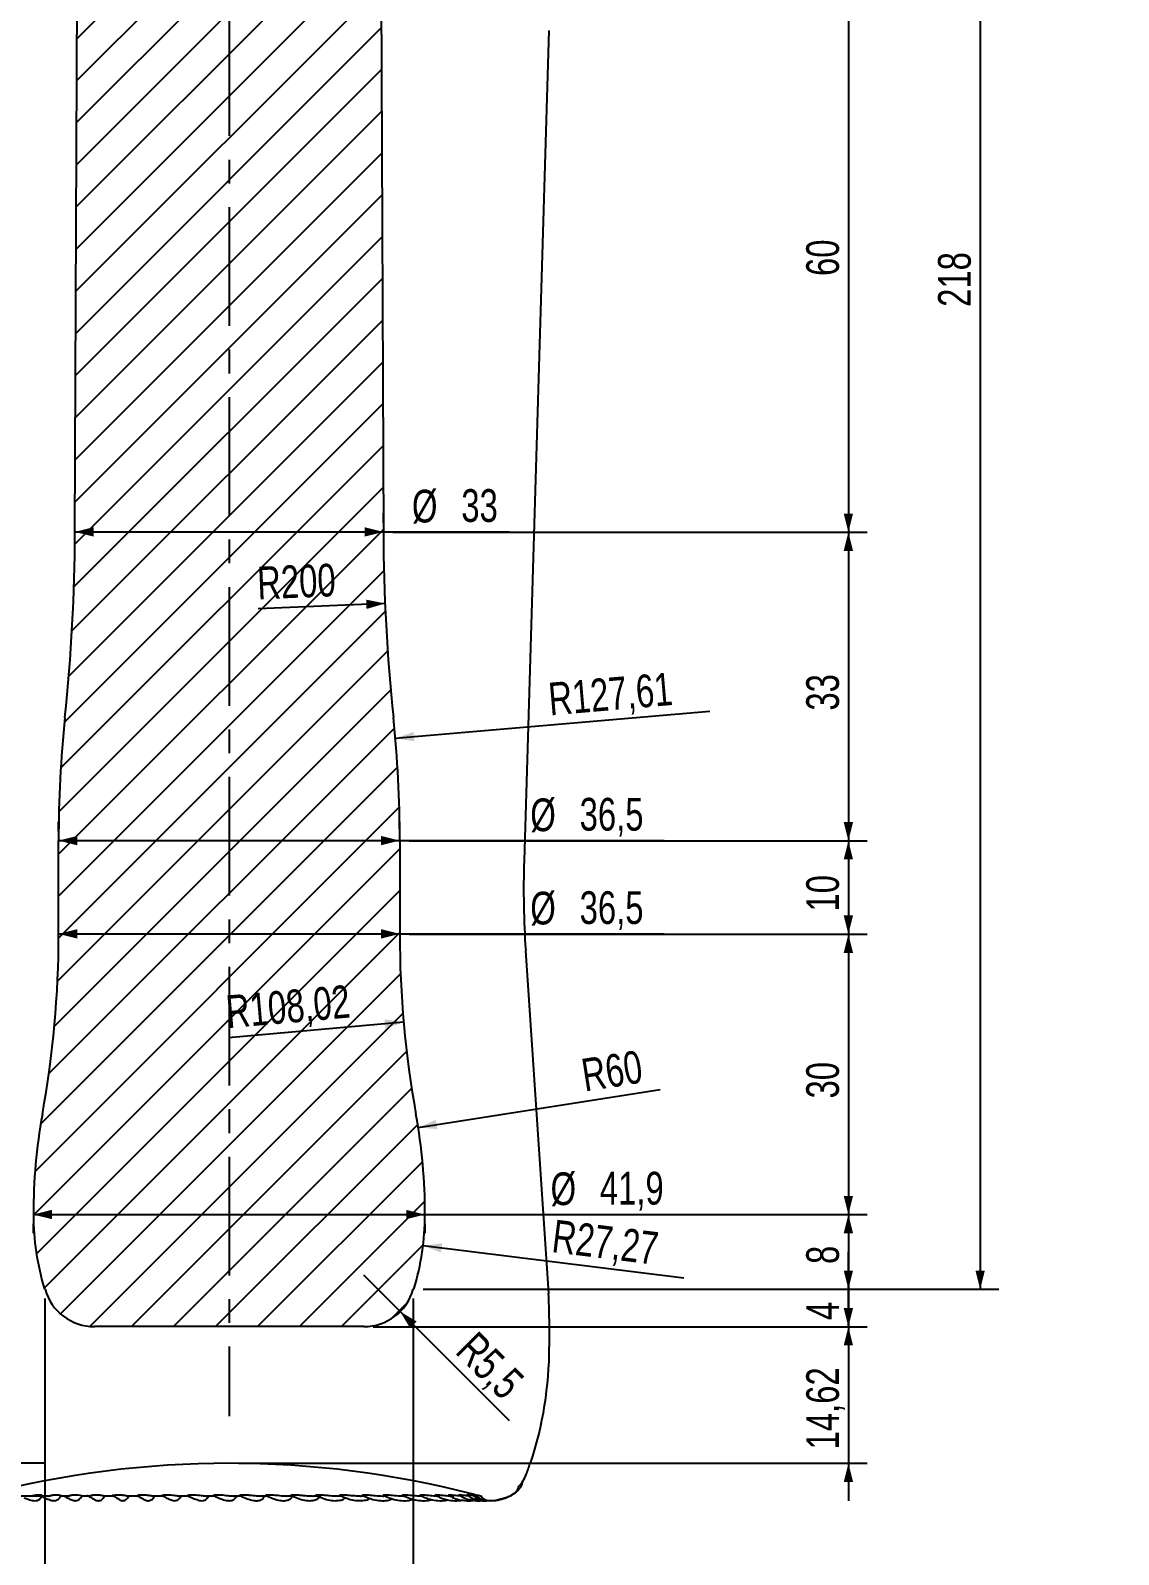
# Model space of a CAD drawing. Header units: millimetres. Extents: x 8 to 586, y 8 to 412.
# Drawn here: x 155.9 to 272.3, y 92.9 to 256 of the extents above; entities that cross this region are included whole.
import ezdxf

# ---------------------------------------------------------------- set-up
doc = ezdxf.new("R2010")
doc.units = ezdxf.units.MM
doc.linetypes.add('CENTERX2', pattern=[20.32, 12.7, -2.54, 2.54, -2.54])
for name, color, linetype in [('CENTERLINE', 4, 'CENTERX2'), ('DIMENSIONS', 2, 'Continuous'), ('HATCH', 3, 'Continuous')]:
    doc.layers.add(name, color=color, linetype=linetype)
doc.layers.add('OUTLINE', color=7, linetype='Continuous', lineweight=25)
doc.styles.add('SLDTEXTSTYLE0', font='TXT', dxfattribs={"width": 0.75})
doc.dimstyles.new('SLDDIMSTYLE0', dxfattribs={"dimtxt": 3.5, "dimasz": 2, "dimexe": 0, "dimexo": 0.0625, "dimgap": 0.875, "dimtad": 1, "dimrnd": 1e-09, "dimzin": 12, "dimdsep": 46, "dimtxsty": 'SLDTEXTSTYLE0', "dimsah": 1, "dimcen": 0.09, "dimadec": 0, "dimazin": 3, "dimtfac": 1, "dimtofl": 0, "dimtmove": 0, "dimatfit": 3, "dimfxl": 0, "dimfrac": 2, "dimtolj": 1, "dimtzin": 12, "dimarcsym": 0})
doc.dimstyles.new('SLDDIMSTYLE1', dxfattribs={"dimtxt": 3.5, "dimasz": 1, "dimexe": 0, "dimexo": 0.0625, "dimgap": 0.875, "dimtad": 1, "dimrnd": 1e-09, "dimzin": 12, "dimdsep": 46, "dimtxsty": 'SLDTEXTSTYLE0', "dimblk1": 'DOT', "dimsah": 1, "dimcen": 0.09, "dimadec": 0, "dimazin": 3, "dimtfac": 1, "dimtmove": 0, "dimatfit": 0, "dimldrblk": 'DOT', "dimfxl": 0, "dimfrac": 2, "dimtolj": 1, "dimtzin": 12, "dimarcsym": 0})
doc.dimstyles.new('SLDDIMSTYLE2', dxfattribs={"dimtxt": 3.5, "dimasz": 2, "dimexe": 0, "dimexo": 0.0625, "dimgap": 0.875, "dimtad": 1, "dimrnd": 1e-09, "dimdsep": 46, "dimtxsty": 'SLDTEXTSTYLE0', "dimblk2": 'DOT', "dimsah": 1, "dimcen": 0.09, "dimadec": 0, "dimazin": 2, "dimtfac": 1, "dimtmove": 0, "dimatfit": 0, "dimfxl": 0, "dimfrac": 2, "dimtolj": 1, "dimtzin": 12, "dimarcsym": 0})
doc.dimstyles.new('SLDDIMSTYLE3', dxfattribs={"dimtxt": 3.5, "dimasz": 2, "dimexe": 0, "dimexo": 0.0625, "dimgap": 0.875, "dimtad": 1, "dimrnd": 1e-09, "dimzin": 12, "dimdsep": 46, "dimtxsty": 'SLDTEXTSTYLE0', "dimsah": 1, "dimcen": 0.09, "dimadec": 0, "dimazin": 3, "dimtfac": 1, "dimtmove": 0, "dimatfit": 0, "dimfxl": 0, "dimfrac": 2, "dimtolj": 1, "dimtzin": 12, "dimarcsym": 0})
doc.dimstyles.new('SLDDIMSTYLE4', dxfattribs={"dimtxt": 3.5, "dimasz": 2, "dimexe": 0, "dimexo": 0.0625, "dimgap": 0.875, "dimtad": 1, "dimrnd": 1e-09, "dimzin": 12, "dimdsep": 46, "dimtxsty": 'SLDTEXTSTYLE0', "dimsah": 1, "dimcen": 0, "dimadec": 0, "dimazin": 3, "dimtfac": 1, "dimtofl": 0, "dimtmove": 0, "dimatfit": 3, "dimfxl": 0, "dimfrac": 2, "dimtolj": 1, "dimtzin": 12, "dimarcsym": 0})
doc.dimstyles.new('SLDDIMSTYLE5', dxfattribs={"dimtxt": 3.5, "dimasz": 2, "dimexe": 0, "dimexo": 0.0625, "dimgap": 0.875, "dimtad": 1, "dimrnd": 1e-09, "dimzin": 12, "dimdsep": 46, "dimtxsty": 'SLDTEXTSTYLE0', "dimsah": 1, "dimcen": 0, "dimadec": 0, "dimazin": 3, "dimtfac": 1, "dimtofl": 0, "dimtmove": 0, "dimatfit": 3, "dimfxl": 0, "dimfrac": 2, "dimtolj": 1, "dimtzin": 12, "dimarcsym": 0})
doc.dimstyles.new('SLDDIMSTYLE6', dxfattribs={"dimtxt": 3.5, "dimasz": 2, "dimexe": 0, "dimexo": 0.0625, "dimgap": 0.875, "dimtad": 1, "dimrnd": 1e-09, "dimzin": 12, "dimdsep": 46, "dimtxsty": 'SLDTEXTSTYLE0', "dimsah": 1, "dimcen": 0, "dimadec": 0, "dimazin": 3, "dimtfac": 1, "dimtofl": 0, "dimtmove": 0, "dimatfit": 3, "dimfxl": 0, "dimfrac": 2, "dimtolj": 1, "dimtzin": 12, "dimarcsym": 0})

# ---------------------------------------------------------------- blocks, each defined once
blk = doc.blocks.new('_D')
at = {"layer": 'DIMENSIONS'}
for p, q in [((171.82, 359.3), (104.81, 359.3)), ((106.81, 359.3), (106.81, 98.68)), ((138.46, 98.68), (104.81, 98.68))]:
    blk.add_line(p, q, dxfattribs=at)
for points in [[(106.81, 359.3), (106.31, 357.3), (107.31, 357.3)], [(106.81, 98.68), (107.31, 100.68), (106.31, 100.68)]]:
    blk.add_solid(points, dxfattribs=at)
at = {"layer": 'DIMENSIONS', "char_height": 3.5, "attachment_point": 1, "rotation": 90, "style": 'SLDTEXTSTYLE0'}
for s, insert in [('inclusief 0,50 stipple', (102.3, 207.34)), ('260,62', (96.74, 221.88))]:
    blk.add_mtext(s, dxfattribs=dict(at, insert=insert))
blk = doc.blocks.new('_Dot')
at = {"color": 0, "linetype": 'ByBlock', "lineweight": -2}
blk.add_line((-0.5, 0), (-1, 0), dxfattribs=at)
at = {"color": 0, "linetype": 'ByBlock', "const_width": 0.5}
blk.add_lwpolyline([(-0.25, 0, 1), (0.25, 0, 1)], format="xyb", close=True, dxfattribs=at)
blk = doc.blocks.new('_D_1')
at = {"layer": 'DIMENSIONS'}
for p, q in [((118.88, 102.68), (118.88, 106.68)), ((157.38, 102.68), (116.88, 102.68)), ((118.88, 99.18), (118.88, 102.68)), ((157.38, 99.18), (116.88, 99.18)), ((118.88, 99.18), (118.88, 95.18))]:
    blk.add_line(p, q, dxfattribs=at)
blk.add_solid([(118.88, 102.68), (119.38, 104.68), (118.38, 104.68)], dxfattribs=at)
at = {"layer": 'DIMENSIONS', "rotation": 90.0000000000004}
blk.add_blockref('_Dot', (118.88, 99.18), dxfattribs=at)
at = {"layer": 'DIMENSIONS', "insert": (114.37, 97.7), "char_height": 3.5, "attachment_point": 1, "rotation": 90, "style": 'SLDTEXTSTYLE0'}
blk.add_mtext('3,5', dxfattribs=at)
blk = doc.blocks.new('_D_2')
at = {"layer": 'DIMENSIONS'}
for p, q in [((118.88, 99.18), (118.88, 103.18)), ((157.38, 99.18), (116.88, 99.18)), ((138.46, 98.68), (116.88, 98.68)), ((118.88, 98.68), (118.88, 99.18)), ((118.88, 98.68), (118.88, 87.23))]:
    blk.add_line(p, q, dxfattribs=at)
blk.add_solid([(118.88, 98.68), (118.38, 96.68), (119.38, 96.68)], dxfattribs=at)
at = {"layer": 'DIMENSIONS', "rotation": 270.0000000000004}
blk.add_blockref('_Dot', (118.88, 99.18), dxfattribs=at)
at = {"layer": 'DIMENSIONS', "insert": (114.37, 88.82), "char_height": 3.5, "attachment_point": 1, "rotation": 90, "style": 'SLDTEXTSTYLE0'}
blk.add_mtext('0,5', dxfattribs=at)
blk = doc.blocks.new('_D_3')
at = {"layer": 'DIMENSIONS'}
for p, q in [((243.38, 121.3), (243.38, 125.3)), ((197.88, 121.3), (245.38, 121.3)), ((243.38, 121.3), (243.38, 117.3)), ((192.54, 117.3), (245.38, 117.3)), ((243.38, 117.3), (243.38, 113.3))]:
    blk.add_line(p, q, dxfattribs=at)
for points in [[(243.38, 121.3), (243.88, 123.3), (242.88, 123.3)], [(243.38, 117.3), (242.88, 115.3), (243.88, 115.3)]]:
    blk.add_solid(points, dxfattribs=at)
at = {"layer": 'DIMENSIONS', "insert": (238.87, 118.01), "char_height": 3.5, "attachment_point": 1, "rotation": 90, "style": 'SLDTEXTSTYLE0'}
blk.add_mtext('4', dxfattribs=at)
blk = doc.blocks.new('_D_5')
at = {"layer": 'DIMENSIONS'}
for p, q in [((157.43, 120.3), (157.43, 80.13)), ((196.83, 120.3), (196.83, 80.13)), ((157.43, 82.13), (196.83, 82.13))]:
    blk.add_line(p, q, dxfattribs=at)
for points in [[(157.43, 82.13), (159.43, 81.63), (159.43, 82.63)], [(196.83, 82.13), (194.83, 82.63), (194.83, 81.63)]]:
    blk.add_solid(points, dxfattribs=at)
at = {"layer": 'DIMENSIONS', "char_height": 3.5, "attachment_point": 1, "style": 'SLDTEXTSTYLE0'}
for s, insert in [('%%c', (169.97, 86.65)), ('39,4', (175.25, 86.65))]:
    blk.add_mtext(s, dxfattribs=dict(at, insert=insert))
blk = doc.blocks.new('_D_6')
at = {"layer": 'DIMENSIONS'}
for p, q in [((162.73, 341.49), (116.88, 341.49)), ((118.88, 341.49), (118.88, 102.68)), ((143.89, 102.68), (116.88, 102.68))]:
    blk.add_line(p, q, dxfattribs=at)
for points in [[(118.88, 341.49), (118.38, 339.49), (119.38, 339.49)], [(118.88, 102.68), (119.38, 104.68), (118.38, 104.68)]]:
    blk.add_solid(points, dxfattribs=at)
at = {"layer": 'DIMENSIONS', "insert": (114.37, 216.27), "char_height": 3.5, "attachment_point": 1, "rotation": 90, "style": 'SLDTEXTSTYLE0'}
blk.add_mtext('238,8', dxfattribs=at)
blk = doc.blocks.new('_D_7')
at = {"layer": 'DIMENSIONS'}
for p, q in [((199.08, 129.3), (245.38, 129.3)), ((243.38, 129.3), (243.38, 121.3)), ((197.88, 121.3), (245.38, 121.3))]:
    blk.add_line(p, q, dxfattribs=at)
for points in [[(243.38, 129.3), (242.88, 127.3), (243.88, 127.3)], [(243.38, 121.3), (243.88, 123.3), (242.88, 123.3)]]:
    blk.add_solid(points, dxfattribs=at)
at = {"layer": 'DIMENSIONS', "insert": (238.87, 124.01), "char_height": 3.5, "attachment_point": 1, "rotation": 90, "style": 'SLDTEXTSTYLE0'}
blk.add_mtext('8', dxfattribs=at)
blk = doc.blocks.new('_D_8')
at = {"layer": 'DIMENSIONS'}
for p, q in [((156.18, 129.3), (198.08, 129.3)), ((198.08, 129.3), (225.85, 129.3)), ((156.18, 128.3), (156.18, 127.3)), ((198.08, 128.3), (198.08, 127.3))]:
    blk.add_line(p, q, dxfattribs=at)
for points in [[(156.18, 129.3), (158.18, 128.8), (158.18, 129.8)], [(198.08, 129.3), (196.08, 129.8), (196.08, 128.8)]]:
    blk.add_solid(points, dxfattribs=at)
at = {"layer": 'DIMENSIONS', "char_height": 3.5, "attachment_point": 1, "style": 'SLDTEXTSTYLE0'}
for s, insert in [('%%c', (211.52, 133.81)), ('41,9', (216.79, 133.87))]:
    blk.add_mtext(s, dxfattribs=dict(at, insert=insert))
blk = doc.blocks.new('_D_9')
at = {"layer": 'DIMENSIONS'}
blk.add_line((195.8, 149.87), (177.06, 148.22), dxfattribs=at)
blk.add_solid([(195.8, 149.87), (193.76, 150.19), (193.85, 149.19)], dxfattribs=at)
at = {"layer": 'DIMENSIONS', "insert": (176.66, 152.72), "char_height": 3.5, "attachment_point": 1, "rotation": 5.0119, "style": 'SLDTEXTSTYLE0'}
blk.add_mtext('R108,02', dxfattribs=at)
blk = doc.blocks.new('_D_10')
at = {"layer": 'DIMENSIONS'}
blk.add_line((197.36, 138.62), (223.24, 142.69), dxfattribs=at)
blk.add_solid([(197.36, 138.62), (199.41, 138.44), (199.25, 139.43)], dxfattribs=at)
at = {"layer": 'DIMENSIONS', "insert": (214.63, 145.91), "char_height": 3.5, "attachment_point": 1, "rotation": 8.9366, "style": 'SLDTEXTSTYLE0'}
blk.add_mtext('R60', dxfattribs=at)
blk = doc.blocks.new('_D_11')
at = {"layer": 'DIMENSIONS'}
blk.add_line((197.88, 125.97), (225.78, 122.53), dxfattribs=at)
blk.add_solid([(197.88, 125.97), (199.8, 125.23), (199.93, 126.22)], dxfattribs=at)
at = {"layer": 'DIMENSIONS', "insert": (211.97, 128.77), "char_height": 3.5, "attachment_point": 1, "rotation": 352.9728, "style": 'SLDTEXTSTYLE0'}
blk.add_mtext('R27,27', dxfattribs=at)
blk = doc.blocks.new('_D_13')
at = {"layer": 'DIMENSIONS'}
for p, q in [((190.58, 339.3), (259.48, 339.3)), ((257.48, 339.3), (257.48, 121.3)), ((197.88, 121.3), (259.48, 121.3))]:
    blk.add_line(p, q, dxfattribs=at)
for points in [[(257.48, 339.3), (256.98, 337.3), (257.98, 337.3)], [(257.48, 121.3), (257.98, 123.3), (256.98, 123.3)]]:
    blk.add_solid(points, dxfattribs=at)
at = {"layer": 'DIMENSIONS', "insert": (252.97, 226.42), "char_height": 3.5, "attachment_point": 1, "rotation": 90, "style": 'SLDTEXTSTYLE0'}
blk.add_mtext('218', dxfattribs=at)
blk = doc.blocks.new('_D_15')
at = {"layer": 'DIMENSIONS'}
for p, q in [((194.38, 262.3), (245.38, 262.3)), ((243.38, 262.3), (243.38, 202.3)), ((194.63, 202.3), (245.38, 202.3))]:
    blk.add_line(p, q, dxfattribs=at)
for points in [[(243.38, 262.3), (242.88, 260.3), (243.88, 260.3)], [(243.38, 202.3), (243.88, 204.3), (242.88, 204.3)]]:
    blk.add_solid(points, dxfattribs=at)
at = {"layer": 'DIMENSIONS', "insert": (238.87, 229.72), "char_height": 3.5, "attachment_point": 1, "rotation": 90, "style": 'SLDTEXTSTYLE0'}
blk.add_mtext('60', dxfattribs=at)
blk = doc.blocks.new('_D_22')
at = {"layer": 'DIMENSIONS'}
for q in [(191.54, 122.8), (207.08, 107.27)]:
    blk.add_line((195.43, 118.91), q, dxfattribs=at)
blk.add_solid([(195.43, 118.91), (196.49, 117.15), (197.2, 117.85)], dxfattribs=at)
at = {"layer": 'DIMENSIONS', "insert": (203.67, 117.01), "char_height": 3.5, "attachment_point": 1, "rotation": 315, "style": 'SLDTEXTSTYLE0'}
blk.add_mtext('R5,5', dxfattribs=at)
blk = doc.blocks.new('_D_23')
at = {"layer": 'DIMENSIONS'}
for p, q in [((194.63, 202.3), (245.38, 202.3)), ((243.38, 202.3), (243.38, 169.3)), ((196.38, 169.3), (245.38, 169.3))]:
    blk.add_line(p, q, dxfattribs=at)
for points in [[(243.38, 202.3), (242.88, 200.3), (243.88, 200.3)], [(243.38, 169.3), (243.88, 171.3), (242.88, 171.3)]]:
    blk.add_solid(points, dxfattribs=at)
at = {"layer": 'DIMENSIONS', "insert": (238.87, 183.22), "char_height": 3.5, "attachment_point": 1, "rotation": 90, "style": 'SLDTEXTSTYLE0'}
blk.add_mtext('33', dxfattribs=at)
blk = doc.blocks.new('_D_24')
at = {"layer": 'DIMENSIONS'}
for p, q in [((196.38, 169.3), (245.38, 169.3)), ((243.38, 169.3), (243.38, 159.3)), ((196.38, 159.3), (245.38, 159.3))]:
    blk.add_line(p, q, dxfattribs=at)
for points in [[(243.38, 169.3), (242.88, 167.3), (243.88, 167.3)], [(243.38, 159.3), (243.88, 161.3), (242.88, 161.3)]]:
    blk.add_solid(points, dxfattribs=at)
at = {"layer": 'DIMENSIONS', "insert": (238.87, 161.72), "char_height": 3.5, "attachment_point": 1, "rotation": 90, "style": 'SLDTEXTSTYLE0'}
blk.add_mtext('10', dxfattribs=at)
blk = doc.blocks.new('_D_25')
at = {"layer": 'DIMENSIONS'}
for p, q in [((196.38, 159.3), (245.38, 159.3)), ((243.38, 159.3), (243.38, 129.3)), ((199.08, 129.3), (245.38, 129.3))]:
    blk.add_line(p, q, dxfattribs=at)
for points in [[(243.38, 159.3), (242.88, 157.3), (243.88, 157.3)], [(243.38, 129.3), (243.88, 131.3), (242.88, 131.3)]]:
    blk.add_solid(points, dxfattribs=at)
at = {"layer": 'DIMENSIONS', "insert": (238.87, 141.72), "char_height": 3.5, "attachment_point": 1, "rotation": 90, "style": 'SLDTEXTSTYLE0'}
blk.add_mtext('30', dxfattribs=at)
blk = doc.blocks.new('_D_27')
at = {"layer": 'DIMENSIONS'}
for p, q in [((160.63, 203.3), (160.63, 204.34)), ((193.63, 203.3), (193.63, 204.34)), ((160.63, 202.34), (193.63, 202.34)), ((193.63, 202.34), (207.14, 202.34))]:
    blk.add_line(p, q, dxfattribs=at)
for points in [[(160.63, 202.34), (162.63, 201.84), (162.63, 202.84)], [(193.63, 202.34), (191.63, 202.84), (191.63, 201.84)]]:
    blk.add_solid(points, dxfattribs=at)
at = {"layer": 'DIMENSIONS', "char_height": 3.5, "attachment_point": 1, "style": 'SLDTEXTSTYLE0'}
for s, insert in [('%%c', (196.69, 206.85)), ('33', (201.97, 206.91))]:
    blk.add_mtext(s, dxfattribs=dict(at, insert=insert))
blk = doc.blocks.new('_D_28')
at = {"layer": 'DIMENSIONS'}
for p, q in [((158.88, 170.3), (158.88, 171.31)), ((195.38, 170.3), (195.38, 171.31)), ((158.88, 169.31), (195.38, 169.31)), ((195.38, 169.31), (223.68, 169.31))]:
    blk.add_line(p, q, dxfattribs=at)
for points in [[(158.88, 169.31), (160.88, 168.81), (160.88, 169.81)], [(195.38, 169.31), (193.38, 169.81), (193.38, 168.81)]]:
    blk.add_solid(points, dxfattribs=at)
at = {"layer": 'DIMENSIONS', "char_height": 3.5, "attachment_point": 1, "style": 'SLDTEXTSTYLE0'}
for s, insert in [('%%c', (209.35, 173.82)), ('36,5', (214.63, 173.88))]:
    blk.add_mtext(s, dxfattribs=dict(at, insert=insert))
blk = doc.blocks.new('_D_29')
at = {"layer": 'DIMENSIONS'}
for p, q in [((158.88, 159.33), (195.38, 159.33)), ((195.38, 159.33), (223.68, 159.33))]:
    blk.add_line(p, q, dxfattribs=at)
for points in [[(158.88, 159.33), (160.88, 158.83), (160.88, 159.83)], [(195.38, 159.33), (193.38, 159.83), (193.38, 158.83)]]:
    blk.add_solid(points, dxfattribs=at)
at = {"layer": 'DIMENSIONS', "char_height": 3.5, "attachment_point": 1, "style": 'SLDTEXTSTYLE0'}
for s, insert in [('%%c', (209.35, 163.84)), ('36,5', (214.63, 163.89))]:
    blk.add_mtext(s, dxfattribs=dict(at, insert=insert))
blk = doc.blocks.new('_D_30')
at = {"layer": 'DIMENSIONS'}
blk.add_line((193.81, 194.68), (180.25, 194.1), dxfattribs=at)
blk.add_solid([(193.81, 194.68), (191.79, 195.09), (191.83, 194.09)], dxfattribs=at)
at = {"layer": 'DIMENSIONS', "insert": (180.06, 198.61), "char_height": 3.5, "attachment_point": 1, "rotation": 2.424, "style": 'SLDTEXTSTYLE0'}
blk.add_mtext('R200', dxfattribs=at)
blk = doc.blocks.new('_D_31')
at = {"layer": 'DIMENSIONS'}
blk.add_line((194.91, 180.26), (228.54, 183.15), dxfattribs=at)
blk.add_solid([(194.91, 180.26), (196.95, 179.93), (196.86, 180.93)], dxfattribs=at)
at = {"layer": 'DIMENSIONS', "insert": (211.16, 186.18), "char_height": 3.5, "attachment_point": 1, "rotation": 4.9238, "style": 'SLDTEXTSTYLE0'}
blk.add_mtext('R127,61', dxfattribs=at)
blk = doc.blocks.new('_D_32')
at = {"layer": 'DIMENSIONS'}
for p, q in [((243.38, 117.3), (243.38, 121.3)), ((192.54, 117.3), (245.38, 117.3)), ((243.38, 117.3), (243.38, 102.68)), ((178.13, 102.68), (245.38, 102.68)), ((243.38, 102.68), (243.38, 98.68))]:
    blk.add_line(p, q, dxfattribs=at)
for points in [[(243.38, 117.3), (243.88, 119.3), (242.88, 119.3)], [(243.38, 102.68), (242.88, 100.68), (243.88, 100.68)]]:
    blk.add_solid(points, dxfattribs=at)
at = {"layer": 'DIMENSIONS', "insert": (238.87, 104.17), "char_height": 3.5, "attachment_point": 1, "rotation": 90, "style": 'SLDTEXTSTYLE0'}
blk.add_mtext('14,62', dxfattribs=at)

msp = doc.modelspace()

# ---------------------------------------------------------------- hatches: boundary and pattern name
at = {"layer": 'HATCH'}
h = msp.add_hatch(dxfattribs=at)
h.set_pattern_fill('ANSI31', color=256, angle=3e-322, style=0)
edge = h.paths.add_edge_path(flags=0)
edge.add_line((164.684, 339.303), (164.684, 335.303))
edge.add_line((164.684, 335.303), (162.634, 287.303))
edge.add_arc((82.707, 290.717), 80, 352.81313, 357.55448, ccw=False)
edge.add_arc((313.067, 261.669), 152.185, 172.81313, 179.76127)
edge.add_line((160.884, 262.303), (160.634, 202.303))
edge.add_arc((-39.364, 203.137), 200, 354.07226, 359.76127, ccw=False)
edge.add_arc((286.491, 169.303), 127.607, 174.07226, 180)
edge.add_line((158.884, 169.303), (158.884, 159.303))
edge.add_arc((50.867, 159.303), 108.017, 349.71447, 360, ccw=False)
edge.add_arc((216.184, 129.303), 60, 169.71447, 180)
edge.add_arc((183.451, 129.303), 27.267, 180, 197.06153)
edge.add_line((157.384, 121.303), (157.434, 121.303))
edge.add_arc((162.725, 122.803), 5.5, 195.82662, 270)
edge.add_line((162.725, 117.303), (191.542, 117.303))
edge.add_arc((191.542, 122.803), 5.5, 270, 344.17338)
edge.add_line((196.834, 121.303), (196.884, 121.303))
edge.add_arc((170.817, 129.303), 27.267, 342.93847, 360)
edge.add_arc((138.084, 129.303), 60, 0, 10.28553)
edge.add_arc((303.401, 159.303), 108.017, 180, 190.28553, ccw=False)
edge.add_line((195.384, 159.303), (195.384, 169.303))
edge.add_arc((67.777, 169.303), 127.607, 0, 5.92774)
edge.add_arc((393.632, 203.137), 200, 180.23873, 185.92774, ccw=False)
edge.add_line((193.634, 202.303), (193.384, 262.303))
edge.add_arc((41.201, 261.669), 152.185, 0.23873, 7.18687)
edge.add_arc((271.561, 290.717), 80, 182.44552, 187.18687, ccw=False)
edge.add_line((191.634, 287.303), (189.584, 335.303))
edge.add_line((189.584, 335.303), (189.584, 339.303))
edge.add_line((189.584, 339.303), (164.684, 339.303))

# ---------------------------------------------------------------- linework, layer by layer
at = {"layer": 'CENTERLINE'}
msp.add_line((177.134, 359.003), (177.134, 107.716), dxfattribs=at)
at = {"layer": 'OUTLINE'}
for p, q in [((160.634, 202.303), (160.884, 262.303)), ((193.384, 262.303), (193.634, 202.303)), ((211.339, 255.989), (208.679, 167.178)), ((158.884, 159.303), (158.884, 169.303)), ((195.384, 169.303), (195.384, 159.303)), ((208.854, 157.548), (211.296, 120.838)), ((157.434, 121.303), (157.384, 121.303)), ((196.884, 121.303), (196.834, 121.303)), ((211.384, 118.183), (211.384, 115.183)), ((191.542, 117.303), (162.725, 117.303)), ((209.381, 102.683), (209.331, 102.683)), ((157.027, 99.035), (157.132, 99.205)), ((157.816, 99.183), (157.119, 99.183)), ((159.01, 98.995), (159.134, 99.187)), ((159.966, 99.183), (159.092, 99.183)), ((161.224, 98.968), (161.365, 99.181)), ((162.305, 99.183), (161.36, 99.183)), ((163.645, 98.952), (163.8, 99.183)), ((164.806, 99.183), (163.8, 99.183)), ((166.246, 98.948), (166.405, 99.183)), ((167.442, 99.183), (166.386, 99.183)), ((169, 98.956), (169.152, 99.183)), ((170.185, 99.183), (169.09, 99.183)), ((171.875, 98.975), (172.012, 99.183)), ((173.003, 99.183), (171.882, 99.183)), ((175.583, 99.183), (174.731, 99.183)), ((174.841, 99.007), (174.954, 99.183)), ((175.394, 99.28), (175.597, 99.176)), ((178.389, 99.183), (177.607, 99.183)), ((177.865, 99.051), (177.946, 99.183)), ((178.2, 99.277), (178.374, 99.191)), ((181.179, 99.183), (180.478, 99.183)), ((180.913, 99.109), (180.956, 99.183)), ((183.952, 99.183), (183.312, 99.183)), ((186.586, 99.183), (186.078, 99.183)), ((189.145, 99.183), (188.747, 99.183)), ((191.569, 99.183), (191.288, 99.183)), ((193.831, 99.183), (193.674, 99.183)), ((202.818, 99.298), (203.258, 99.241))]:
    msp.add_line(p, q, dxfattribs=at)
for centre, radius, start, end in [((-39.364, 203.137), 200, 354.07226, 359.76127), ((393.632, 203.137), 200, 180.23873, 185.92774), ((286.491, 169.303), 127.607, 174.07226, 180), ((67.777, 169.303), 127.607, 0, 5.92774), ((308.634, 164.183), 100, 178.28423, 183.8049), ((50.867, 159.303), 108.017, 349.71447, 0), ((303.401, 159.303), 108.017, 180, 190.28553), ((216.184, 129.303), 60, 169.71447, 180), ((138.084, 129.303), 60, 0, 10.28553), ((183.451, 129.303), 27.267, 180, 197.06153), ((170.817, 129.303), 27.267, 342.93847, 0), ((162.725, 122.803), 5.5, 195.82662, 270), ((191.542, 122.803), 5.5, 270, 344.17338), ((171.384, 118.183), 40, 0, 3.8049), ((171.384, 115.183), 40, 341.79004, 0), ((177.134, -2.042), 104.725, 75.48959, 104.51041), ((205.626, 102.683), 3.5, 314.66358, 339.94562), ((171.384, 115.183), 39.953, 339.94562, 341.76764), ((204.626, 104.183), 5, 255.48959, 263.25702)]:
    msp.add_arc(centre, radius, start, end, dxfattribs=at)
for start_param, end_param in [(0.8210915, 0.8371424), (5.4044111, 5.4620938)]:
    msp.add_ellipse((205.126, 103.128), major_axis=(1.488, -5.218), ratio=0.5068009, start_param=start_param, end_param=end_param, dxfattribs=at)
for points, knots in [([(204.204, 99.021), (204.267, 98.949), (204.342, 98.892), (204.506, 98.799), (204.593, 98.765), (204.864, 98.689), (205.053, 98.677), (205.426, 98.696), (205.612, 98.728), (205.974, 98.809), (206.153, 98.858), (206.51, 98.96), (206.688, 99.013), (207.039, 99.135), (207.213, 99.206), (207.537, 99.386), (207.691, 99.496), (207.881, 99.702), (207.937, 99.779), (208.027, 99.942), (208.06, 100.032), (208.076, 100.124)], [0, 0, 0, 0, 0.0625, 0.0625, 0.125, 0.125, 0.25, 0.25, 0.375, 0.375, 0.5, 0.5, 0.625, 0.625, 0.75, 0.75, 0.875, 0.875, 0.9375, 0.9375, 1, 1, 1, 1]), ([(205.158, 98.694), (205.197, 98.691), (205.485, 98.668), (206.086, 98.779), (206.881, 99.021), (207.602, 99.403), (208.143, 99.867), (208.484, 100.348), (208.529, 100.684), (208.548, 100.824)], [0, 0, 0, 0, 0.027415, 0.2010186, 0.3735131, 0.5474778, 0.7260032, 0.8857596, 1, 1, 1, 1]), ([(155.213, 99.004), (155.35, 98.943), (155.711, 98.782), (156.108, 98.686), (156.483, 98.676), (156.813, 98.777), (156.959, 98.954), (157.026, 99.036)], [0, 0, 0, 0, 0.1927334, 0.5073427, 0.6951429, 0.8595159, 1, 1, 1, 1]), ([(156.083, 99.212), (156.097, 99.216), (156.123, 99.225), (156.189, 99.241), (156.276, 99.26), (156.372, 99.278), (156.482, 99.295), (156.615, 99.31), (156.784, 99.32), (156.913, 99.314), (156.973, 99.302), (156.994, 99.298)], [0, 0, 0, 0, 0.0966995, 0.189469, 0.2635139, 0.3379372, 0.4050278, 0.5003458, 0.6423354, 0.8752924, 1, 1, 1, 1]), ([(156.994, 99.298), (157.073, 99.272), (157.174, 99.239), (157.123, 99.222), (157.112, 99.218)], [0, 0, 0, 0, 0.7769484, 1, 1, 1, 1]), ([(157.039, 99.183), (157.085, 99.158), (157.346, 99.009), (157.774, 98.824), (158.184, 98.685), (158.552, 98.672), (158.856, 98.799), (158.957, 98.937), (159.001, 98.997)], [0, 0, 0, 0, 0.0563557, 0.3257337, 0.6131083, 0.8034711, 0.9130412, 1, 1, 1, 1]), ([(157.959, 99.212), (157.968, 99.216), (157.986, 99.225), (158.04, 99.241), (158.119, 99.26), (158.212, 99.278), (158.322, 99.295), (158.459, 99.31), (158.643, 99.32), (158.791, 99.314), (158.867, 99.302), (158.894, 99.298)], [0, 0, 0, 0, 0.09669995, 0.18946959, 0.2635139, 0.33793822, 0.40502748, 0.50034707, 0.6423357, 0.87529403, 1, 1, 1, 1]), ([(158.894, 99.298), (158.997, 99.27), (159.155, 99.229), (159.119, 99.211), (159.107, 99.205)], [0, 0, 0, 0, 0.6589342, 1, 1, 1, 1]), ([(159.463, 99.183), (159.499, 99.162), (159.739, 99.019), (160.11, 98.839), (160.4, 98.713), (160.691, 98.672), (160.924, 98.713), (161.117, 98.821), (161.187, 98.93), (161.213, 98.972)], [0, 0, 0, 0, 0.0501736, 0.3336824, 0.6376857, 0.7468411, 0.849449, 0.9422548, 1, 1, 1, 1]), ([(160.045, 99.212), (160.049, 99.216), (160.058, 99.225), (160.101, 99.241), (160.171, 99.26), (160.258, 99.278), (160.367, 99.295), (160.508, 99.31), (160.703, 99.32), (160.87, 99.314), (160.961, 99.302), (160.993, 99.298)], [0, 0, 0, 0, 0.0966984, 0.1894686, 0.2635132, 0.3379365, 0.4050272, 0.5003456, 0.642335, 0.8752931, 1, 1, 1, 1]), ([(160.993, 99.298), (161.121, 99.27), (161.348, 99.221), (161.348, 99.201), (161.348, 99.192)], [0, 0, 0, 0, 0.5668093, 1, 1, 1, 1]), ([(161.944, 99.268), (162.016, 99.222), (162.277, 99.056), (162.627, 98.858), (162.8, 98.755), (163.011, 98.692), (163.157, 98.677), (163.334, 98.705), (163.514, 98.793), (163.597, 98.898), (163.637, 98.949)], [0, 0, 0, 0, 0.1043254, 0.3776949, 0.6666094, 0.7274651, 0.7847732, 0.8531432, 0.9300169, 1, 1, 1, 1]), ([(162.318, 99.212), (162.317, 99.216), (162.317, 99.225), (162.348, 99.241), (162.408, 99.26), (162.49, 99.278), (162.596, 99.295), (162.739, 99.31), (162.944, 99.32), (163.127, 99.314), (163.232, 99.302), (163.269, 99.298)], [0, 0, 0, 0, 0.0966998, 0.1894681, 0.2635132, 0.3379368, 0.4050272, 0.5003456, 0.6423356, 0.8752928, 1, 1, 1, 1]), ([(163.269, 99.298), (163.413, 99.273), (163.708, 99.222), (163.792, 99.183), (163.8, 99.183), (163.8, 99.183)], [0, 0, 0, 0, 0.486832, 0.9977443, 1, 1, 1, 1]), ([(164.608, 99.308), (164.695, 99.25), (164.882, 99.126), (165.007, 99.044), (165.074, 99.001)], [0, 0, 0, 0, 0.4689937, 1, 1, 1, 1]), ([(164.753, 99.212), (164.748, 99.216), (164.738, 99.225), (164.757, 99.241), (164.807, 99.26), (164.882, 99.278), (164.985, 99.295), (165.128, 99.31), (165.34, 99.32), (165.538, 99.314), (165.656, 99.302), (165.697, 99.298)], [0, 0, 0, 0, 0.0966995, 0.1894687, 0.2635137, 0.3379369, 0.405027, 0.5003459, 0.6423356, 0.8752933, 1, 1, 1, 1]), ([(165.074, 99.001), (165.129, 98.965), (165.319, 98.84), (165.38, 98.801), (165.466, 98.753), (165.512, 98.731), (165.591, 98.701), (165.733, 98.675), (165.92, 98.697), (166.112, 98.787), (166.2, 98.894), (166.243, 98.947)], [0, 0, 0, 0, 0.1476882, 0.5107117, 0.5638332, 0.5944399, 0.6310957, 0.7013369, 0.8024097, 0.9013677, 1, 1, 1, 1]), ([(165.697, 99.298), (165.747, 99.292), (165.991, 99.262), (166.262, 99.2), (166.351, 99.188), (166.386, 99.183)], [0, 0, 0, 0, 0.13726853, 0.66085582, 1, 1, 1, 1]), ([(167.324, 99.212), (167.314, 99.216), (167.296, 99.225), (167.301, 99.241), (167.34, 99.26), (167.408, 99.278), (167.506, 99.295), (167.648, 99.31), (167.865, 99.32), (168.076, 99.314), (168.205, 99.302), (168.25, 99.298)], [0, 0, 0, 0, 0.0966997, 0.1894687, 0.2635145, 0.3379381, 0.4050283, 0.5003468, 0.6423368, 0.8752941, 1, 1, 1, 1]), ([(167.337, 99.202), (167.379, 99.177), (167.605, 99.039), (167.959, 98.848), (168.17, 98.736), (168.419, 98.68), (168.604, 98.684), (168.794, 98.753), (168.937, 98.854), (168.982, 98.941), (168.993, 98.961)], [0, 0, 0, 0, 0.0639933, 0.3487013, 0.6524089, 0.7348986, 0.8076453, 0.8874293, 0.973576, 1, 1, 1, 1]), ([(168.25, 99.298), (168.392, 99.28), (168.737, 99.238), (168.982, 99.187), (169.072, 99.184), (169.09, 99.183)], [0, 0, 0, 0, 0.36037, 0.8731219, 1, 1, 1, 1]), ([(170.002, 99.212), (169.99, 99.216), (169.966, 99.223), (169.952, 99.238), (169.972, 99.256), (170.028, 99.274), (170.11, 99.291), (170.237, 99.307), (170.439, 99.319), (170.674, 99.316), (170.829, 99.304), (170.901, 99.298)], [0, 0, 0, 0, 0.0818475, 0.1675554, 0.2540046, 0.3214074, 0.3887484, 0.4779281, 0.6074546, 0.816706, 1, 1, 1, 1]), ([(170.03, 99.191), (170.074, 99.166), (170.321, 99.026), (170.726, 98.83), (171.047, 98.706), (171.35, 98.672), (171.591, 98.724), (171.78, 98.836), (171.843, 98.944), (171.864, 98.981)], [0, 0, 0, 0, 0.060875, 0.3375287, 0.6336439, 0.753615, 0.8550029, 0.9514041, 1, 1, 1, 1]), ([(170.901, 99.298), (171.112, 99.271), (171.543, 99.217), (171.767, 99.195), (171.882, 99.183)], [0, 0, 0, 0, 0.4895664, 1, 1, 1, 1]), ([(172.759, 99.212), (172.743, 99.216), (172.71, 99.223), (172.685, 99.239), (172.696, 99.257), (172.744, 99.275), (172.821, 99.292), (172.946, 99.308), (173.152, 99.32), (173.39, 99.316), (173.55, 99.303), (173.62, 99.298)], [0, 0, 0, 0, 0.0850056, 0.1713859, 0.2585494, 0.3258902, 0.3931406, 0.483912, 0.6166997, 0.8321857, 1, 1, 1, 1]), ([(172.793, 99.183), (172.84, 99.157), (173.102, 99.016), (173.551, 98.82), (173.982, 98.687), (174.35, 98.672), (174.669, 98.787), (174.784, 98.945), (174.829, 99.007)], [0, 0, 0, 0, 0.057109, 0.3210493, 0.6011761, 0.7770685, 0.9123674, 1, 1, 1, 1]), ([(173.62, 99.298), (173.853, 99.271), (174.318, 99.216), (174.594, 99.194), (174.731, 99.183)], [0, 0, 0, 0, 0.5008088, 1, 1, 1, 1]), ([(175.564, 99.212), (175.542, 99.216), (175.5, 99.224), (175.465, 99.24), (175.467, 99.259), (175.512, 99.278), (175.592, 99.295), (175.723, 99.311), (175.946, 99.321), (176.177, 99.313), (176.328, 99.301), (176.377, 99.298)], [0, 0, 0, 0, 0.0938588, 0.1780261, 0.26292692, 0.34112067, 0.40828863, 0.50494722, 0.6496127, 0.88761688, 1, 1, 1, 1]), ([(175.597, 99.176), (175.645, 99.152), (175.92, 99.01), (176.406, 98.814), (176.906, 98.682), (177.297, 98.676), (177.642, 98.782), (177.791, 98.964), (177.859, 99.047)], [0, 0, 0, 0, 0.0530439, 0.3017843, 0.5630064, 0.7362306, 0.8784476, 1, 1, 1, 1]), ([(176.377, 99.298), (176.387, 99.297), (176.67, 99.273), (177.149, 99.209), (177.464, 99.191), (177.607, 99.183)], [0, 0, 0, 0, 0.0205137, 0.5576374, 1, 1, 1, 1]), ([(178.386, 99.212), (178.37, 99.214), (178.328, 99.221), (178.274, 99.234), (178.251, 99.254), (178.275, 99.273), (178.331, 99.29), (178.436, 99.306), (178.62, 99.319), (178.87, 99.317), (179.052, 99.304), (179.143, 99.298)], [0, 0, 0, 0, 0.0548383, 0.1511176, 0.2484374, 0.3160165, 0.3835617, 0.4709819, 0.5968655, 0.7991193, 1, 1, 1, 1]), ([(178.374, 99.191), (178.437, 99.159), (178.734, 99.011), (179.263, 98.809), (179.851, 98.673), (180.307, 98.68), (180.699, 98.823), (180.843, 99.028), (180.906, 99.118)], [0, 0, 0, 0, 0.06139745, 0.29168301, 0.53114345, 0.73152155, 0.88314622, 1, 1, 1, 1]), ([(179.143, 99.298), (179.188, 99.294), (179.51, 99.267), (180.005, 99.204), (180.338, 99.189), (180.478, 99.183)], [0, 0, 0, 0, 0.0857452, 0.6147945, 1, 1, 1, 1]), ([(181.194, 99.212), (181.172, 99.215), (181.116, 99.223), (181.055, 99.238), (181.029, 99.257), (181.046, 99.275), (181.101, 99.293), (181.206, 99.309), (181.401, 99.32), (181.642, 99.315), (181.814, 99.303), (181.886, 99.298)], [0, 0, 0, 0, 0.0701968, 0.1785455, 0.2534658, 0.3288307, 0.3961072, 0.4880063, 0.6230874, 0.8429404, 1, 1, 1, 1]), ([(181.079, 99.231), (181.173, 99.185), (181.505, 99.02), (182.09, 98.806), (182.752, 98.668), (183.271, 98.685), (183.704, 98.847), (183.862, 99.07), (183.931, 99.168)], [0, 0, 0, 0, 0.0828627, 0.295639, 0.5149483, 0.7248941, 0.8785291, 1, 1, 1, 1]), ([(181.886, 99.298), (181.967, 99.291), (182.328, 99.261), (182.838, 99.199), (183.18, 99.188), (183.312, 99.183)], [0, 0, 0, 0, 0.1495535, 0.6719879, 1, 1, 1, 1]), ([(183.727, 99.276), (183.852, 99.214), (184.22, 99.031), (184.858, 98.804), (185.588, 98.664), (186.174, 98.69), (186.66, 98.874), (186.84, 99.123), (186.925, 99.239)], [0, 0, 0, 0, 0.1021439, 0.2983545, 0.4990224, 0.712253, 0.8651364, 1, 1, 1, 1]), ([(183.786, 99.247), (183.778, 99.251), (183.759, 99.261), (183.772, 99.278), (183.821, 99.295), (183.923, 99.31), (184.122, 99.32), (184.355, 99.314), (184.52, 99.302), (184.578, 99.298)], [0, 0, 0, 0, 0.0701448, 0.1641083, 0.2488134, 0.3691585, 0.5484291, 0.8425508, 1, 1, 1, 1]), ([(184.578, 99.298), (184.738, 99.284), (185.181, 99.246), (185.692, 99.19), (185.997, 99.185), (186.078, 99.183)], [0, 0, 0, 0, 0.293381, 0.8106628, 1, 1, 1, 1]), ([(186.389, 99.277), (186.515, 99.214), (186.884, 99.03), (187.538, 98.804), (188.301, 98.662), (188.936, 98.699), (189.374, 98.815), (189.528, 98.978), (189.56, 99.013)], [0, 0, 0, 0, 0.1115866, 0.3247725, 0.5414779, 0.767612, 0.9509532, 1, 1, 1, 1]), ([(186.442, 99.252), (186.436, 99.255), (186.416, 99.263), (186.42, 99.278), (186.458, 99.295), (186.55, 99.31), (186.737, 99.32), (186.965, 99.314), (187.13, 99.302), (187.188, 99.298)], [0, 0, 0, 0, 0.0439023, 0.1405184, 0.2276129, 0.3513552, 0.5356851, 0.8381074, 1, 1, 1, 1]), ([(187.188, 99.298), (187.374, 99.281), (187.845, 99.241), (188.372, 99.188), (188.678, 99.184), (188.747, 99.183)], [0, 0, 0, 0, 0.3383423, 0.8522378, 1, 1, 1, 1]), ([(188.944, 99.28), (189.07, 99.216), (189.436, 99.03), (190.1, 98.804), (190.891, 98.662), (191.576, 98.703), (192.019, 98.795), (192.174, 98.931), (192.186, 98.942)], [0, 0, 0, 0, 0.11485162, 0.33312579, 0.55388267, 0.78123199, 0.98376559, 1, 1, 1, 1]), ([(188.982, 99.26), (188.976, 99.266), (188.964, 99.278), (188.994, 99.295), (189.073, 99.311), (189.248, 99.32), (189.468, 99.314), (189.631, 99.302), (189.688, 99.298)], [0, 0, 0, 0, 0.1009597, 0.1920624, 0.3215354, 0.5144053, 0.8308552, 1, 1, 1, 1]), ([(189.688, 99.298), (189.898, 99.279), (190.392, 99.235), (190.933, 99.187), (191.236, 99.184), (191.288, 99.183)], [0, 0, 0, 0, 0.38218705, 0.89402519, 1, 1, 1, 1]), ([(191.364, 99.284), (191.489, 99.219), (191.849, 99.031), (192.519, 98.802), (193.325, 98.67), (194.047, 98.677), (194.43, 98.82), (194.604, 98.884)], [0, 0, 0, 0, 0.1199453, 0.3467425, 0.5749503, 0.8077649, 1, 1, 1, 1]), ([(191.408, 99.263), (191.4, 99.267), (191.382, 99.276), (191.395, 99.292), (191.449, 99.308), (191.591, 99.32), (191.803, 99.316), (191.974, 99.303), (192.05, 99.298)], [0, 0, 0, 0, 0.0691267, 0.162108, 0.286881, 0.4691863, 0.7647987, 1, 1, 1, 1]), ([(192.05, 99.298), (192.281, 99.277), (192.792, 99.23), (193.345, 99.185), (193.64, 99.184), (193.674, 99.183)], [0, 0, 0, 0, 0.4233938, 0.9342575, 1, 1, 1, 1]), ([(193.623, 99.29), (193.745, 99.224), (194.096, 99.033), (194.765, 98.802), (195.583, 98.672), (196.286, 98.671), (196.644, 98.793), (196.783, 98.841)], [0, 0, 0, 0, 0.126985, 0.3658243, 0.6047801, 0.8470696, 1, 1, 1, 1]), ([(193.664, 99.268), (193.66, 99.27), (193.643, 99.277), (193.645, 99.291), (193.682, 99.307), (193.801, 99.319), (193.999, 99.316), (194.168, 99.304), (194.249, 99.298)], [0, 0, 0, 0, 0.0309292, 0.1269716, 0.253448, 0.4367657, 0.7325248, 1, 1, 1, 1]), ([(194.249, 99.298), (194.495, 99.275), (195.016, 99.226), (195.577, 99.184), (195.863, 99.184), (195.879, 99.183)], [0, 0, 0, 0, 0.460125, 0.9708059, 1, 1, 1, 1]), ([(195.693, 99.299), (195.811, 99.231), (196.151, 99.036), (196.814, 98.803), (197.639, 98.673), (198.326, 98.668), (198.671, 98.773), (198.785, 98.807)], [0, 0, 0, 0, 0.1327843, 0.380911, 0.628106, 0.8775396, 1, 1, 1, 1]), ([(195.735, 99.274), (195.729, 99.279), (195.713, 99.29), (195.736, 99.305), (195.823, 99.318), (196.003, 99.318), (196.172, 99.305), (196.26, 99.298)], [0, 0, 0, 0, 0.08049832, 0.20734154, 0.38839296, 0.67761175, 1, 1, 1, 1]), ([(196.26, 99.298), (196.516, 99.271), (197.037, 99.217), (197.594, 99.195), (197.878, 99.183)], [0, 0, 0, 0, 0.48936, 1, 1, 1, 1]), ([(197.553, 99.311), (197.667, 99.24), (197.993, 99.04), (198.643, 98.804), (199.467, 98.675), (200.134, 98.666), (200.466, 98.755), (200.554, 98.779)], [0, 0, 0, 0, 0.1386276, 0.3952303, 0.6504348, 0.9067404, 1, 1, 1, 1]), ([(197.6, 99.281), (197.595, 99.285), (197.58, 99.296), (197.606, 99.31), (197.708, 99.321), (197.876, 99.314), (198.014, 99.302), (198.062, 99.298)], [0, 0, 0, 0, 0.0815646, 0.2287037, 0.4478871, 0.807495, 1, 1, 1, 1]), ([(198.062, 99.298), (198.314, 99.27), (198.813, 99.216), (199.373, 99.194), (199.65, 99.183)], [0, 0, 0, 0, 0.5045623, 1, 1, 1, 1]), ([(199.181, 99.327), (199.29, 99.253), (199.599, 99.046), (200.23, 98.807), (201.045, 98.677), (201.684, 98.662), (201.994, 98.738), (202.052, 98.752)], [0, 0, 0, 0, 0.1454775, 0.4106723, 0.6752034, 0.9397434, 1, 1, 1, 1]), ([(199.238, 99.288), (199.235, 99.289), (199.219, 99.298), (199.233, 99.31), (199.312, 99.321), (199.463, 99.314), (199.59, 99.302), (199.635, 99.298)], [0, 0, 0, 0, 0.0346253, 0.1892843, 0.4196707, 0.797656, 1, 1, 1, 1]), ([(199.635, 99.298), (199.863, 99.273), (200.33, 99.222), (200.892, 99.183), (201.175, 99.183), (201.176, 99.183)], [0, 0, 0, 0, 0.486832, 0.9977443, 1, 1, 1, 1]), ([(200.56, 99.347), (200.663, 99.27), (200.951, 99.056), (201.554, 98.812), (202.35, 98.681), (202.949, 98.657), (203.233, 98.719), (203.254, 98.724)], [0, 0, 0, 0, 0.15396928, 0.42612835, 0.70193679, 0.97718769, 1, 1, 1, 1]), ([(200.627, 99.295), (200.625, 99.296), (200.61, 99.304), (200.629, 99.315), (200.722, 99.321), (200.861, 99.308), (200.957, 99.298), (200.961, 99.298)], [0, 0, 0, 0, 0.0246718, 0.2110827, 0.4994553, 0.9822893, 1, 1, 1, 1]), ([(200.961, 99.298), (201.017, 99.291), (201.287, 99.259), (201.614, 99.254), (201.891, 99.204), (201.891, 99.204)], [0, 0, 0, 0, 0.2076809, 0.9998439, 1, 1, 1, 1]), ([(201.671, 99.377), (201.768, 99.295), (202.03, 99.072), (202.597, 98.821), (203.36, 98.687), (203.931, 98.651), (204.2, 98.706), (204.2, 98.706)], [0, 0, 0, 0, 0.16137803, 0.43303819, 0.71594064, 0.99922604, 1, 1, 1, 1]), ([(201.772, 99.292), (201.762, 99.297), (201.737, 99.311), (201.781, 99.32), (201.886, 99.314), (201.99, 99.302), (202.026, 99.298)], [0, 0, 0, 0, 0.1602068, 0.3988568, 0.7904003, 1, 1, 1, 1]), ([(202.026, 99.298), (202.16, 99.279), (202.358, 99.251), (202.627, 99.232), (202.713, 99.226)], [0, 0, 0, 0, 0.67981865, 1, 1, 1, 1]), ([(202.615, 99.303), (202.61, 99.308), (202.596, 99.32), (202.674, 99.317), (202.77, 99.304), (202.818, 99.298)], [0, 0, 0, 0, 0.2401336, 0.6264235, 1, 1, 1, 1]), ([(202.616, 99.315), (202.671, 99.261), (202.87, 99.067), (203.351, 98.839), (204.065, 98.691), (204.622, 98.652), (204.902, 98.702), (204.91, 98.704)], [0, 0, 0, 0, 0.1073689, 0.3866939, 0.685651, 0.9912392, 1, 1, 1, 1]), ([(203.188, 99.307), (203.181, 99.311), (203.162, 99.322), (203.232, 99.313), (203.304, 99.302), (203.329, 99.298)], [0, 0, 0, 0, 0.2881126, 0.7614568, 1, 1, 1, 1]), ([(203.191, 99.315), (203.228, 99.271), (203.386, 99.084), (203.806, 98.868), (204.399, 98.694), (204.858, 98.697), (205.063, 98.699)], [0, 0, 0, 0, 0.0939909, 0.397939, 0.729547, 1, 1, 1, 1]), ([(203.451, 99.317), (203.451, 99.317), (203.434, 99.321), (203.48, 99.313), (203.535, 99.301), (203.553, 99.298)], [0, 0, 0, 0, 0.00155709, 0.67975973, 1, 1, 1, 1]), ([(203.461, 99.325), (203.483, 99.292), (203.601, 99.112), (203.964, 98.897), (204.504, 98.707), (204.945, 98.698), (205.158, 98.694)], [0, 0, 0, 0, 0.06830067, 0.36887595, 0.69505415, 1, 1, 1, 1]), ([(203.553, 99.298), (203.557, 99.297), (203.672, 99.273), (203.859, 99.245), (204.039, 99.218)], [0, 0, 0, 0, 0.03756693, 1, 1, 1, 1])]:
    msp.add_open_spline(points, degree=3, knots=knots, dxfattribs=at)
for points in [[(155.877, 99.183), (155.959, 99.183), (156.027, 99.194), (156.083, 99.212)], [(157.816, 99.183), (157.877, 99.183), (157.924, 99.194), (157.959, 99.212)], [(159.966, 99.183), (160.007, 99.183), (160.031, 99.194), (160.045, 99.212)], [(162.305, 99.183), (162.323, 99.183), (162.326, 99.194), (162.318, 99.212)]]:
    msp.add_open_spline(points, degree=3, dxfattribs=at)

# ---------------------------------------------------------------- dimensions: what is measured, and where the dimension line sits
at = {"layer": 'DIMENSIONS'}
dim = msp.add_linear_dim(base=(106.807, 98.683), p1=(139.459, 359.303), p2=(139.459, 98.683), angle=90, text='<>\\Pinclusief 0,50 stipple', dimstyle='SLDDIMSTYLE0', dxfattribs=at)
dim.commit()
dim.dimension.update_dxf_attribs({"geometry": '_D', "text_midpoint": (106.807, 228.993), "dimtype": 160})
for base, p1, p2, dimstyle, picture, middle in [((118.884, 102.6835), (163.734, 341.4881), (144.8873, 102.6835), 'SLDDIMSTYLE0', '_D_6', (118.884, 222.0858)), ((257.484, 121.303), (189.584, 339.303), (196.884, 121.303), 'SLDDIMSTYLE0', '_D_13', (257.484, 230.303)), ((243.384, 202.303), (193.384, 262.303), (193.634, 202.303), 'SLDDIMSTYLE0', '_D_15', (243.384, 232.303)), ((243.384, 169.303), (193.634, 202.303), (195.384, 169.303), 'SLDDIMSTYLE0', '_D_23', (243.384, 185.803)), ((243.384, 159.303), (195.384, 169.303), (195.384, 159.303), 'SLDDIMSTYLE0', '_D_24', (243.384, 164.303)), ((243.384, 129.303), (195.384, 159.303), (198.084, 129.303), 'SLDDIMSTYLE0', '_D_25', (243.384, 144.303)), ((243.384, 121.303), (198.084, 129.303), (196.884, 121.303), 'SLDDIMSTYLE0', '_D_7', (243.384, 125.303)), ((243.384, 117.303), (196.884, 121.303), (191.542, 117.303), 'SLDDIMSTYLE3', '_D_3', (243.384, 119.303)), ((243.384, 102.683), (191.542, 117.303), (177.134, 102.683), 'SLDDIMSTYLE3', '_D_32', (243.384, 109.993)), ((118.884, 102.683), (158.379, 99.183), (158.379, 102.683), 'SLDDIMSTYLE1', '_D_1', (118.884, 100.933)), ((118.884, 99.183), (139.459, 98.683), (158.379, 99.183), 'SLDDIMSTYLE2', '_D_2', (118.884, 92.05))]:
    dim = msp.add_linear_dim(base=base, p1=p1, p2=p2, angle=90, dimstyle=dimstyle, dxfattribs=at)
    dim.commit()
    dim.dimension.update_dxf_attribs({"geometry": picture, "text_midpoint": middle, "dimtype": 160})
for base, p1, p2, picture, middle in [((193.634, 202.343), (160.634, 202.303), (193.634, 202.303), '_D_27', (201.919, 202.343)), ((195.384, 169.31), (158.884, 169.303), (195.384, 169.303), '_D_28', (216.514, 169.31)), ((195.384, 159.326), (158.884, 159.303), (195.384, 159.303), '_D_29', (216.514, 159.326)), ((198.084, 129.301), (156.184, 129.303), (198.084, 129.303), '_D_8', (218.681, 129.301)), ((196.834, 82.133), (157.434, 121.303), (196.834, 121.303), '_D_5', (177.134, 82.133))]:
    dim = msp.add_linear_dim(base=base, p1=p1, p2=p2, text='%%c<>', dimstyle='SLDDIMSTYLE0', dxfattribs=at)
    dim.commit()
    dim.dimension.update_dxf_attribs({"geometry": picture, "text_midpoint": middle, "dimtype": 160})
for center, mpoint, dimstyle, picture, middle in [((393.632, 203.137), (193.811, 194.678), 'SLDDIMSTYLE6', '_D_30', (185.522, 194.327)), ((67.777, 169.303), (194.913, 180.256), 'SLDDIMSTYLE6', '_D_31', (220.071, 182.423)), ((303.401, 159.303), (195.797, 149.867), 'SLDDIMSTYLE4', '_D_9', (185.522, 148.966)), ((138.084, 129.303), (197.356, 138.624), 'SLDDIMSTYLE4', '_D_10', (219.33, 142.079)), ((170.817, 129.303), (197.879, 125.968), 'SLDDIMSTYLE4', '_D_11', (218.681, 123.403)), ((191.542, 122.803), (195.432, 118.914), 'SLDDIMSTYLE5', '_D_22', (203.945, 110.401))]:
    dim = msp.add_radius_dim(center=center, mpoint=mpoint, dimstyle=dimstyle, dxfattribs=at)
    dim.commit()
    dim.dimension.update_dxf_attribs({"geometry": picture, "text_midpoint": middle, "dimtype": 164})

doc.saveas('drawing.dxf')
